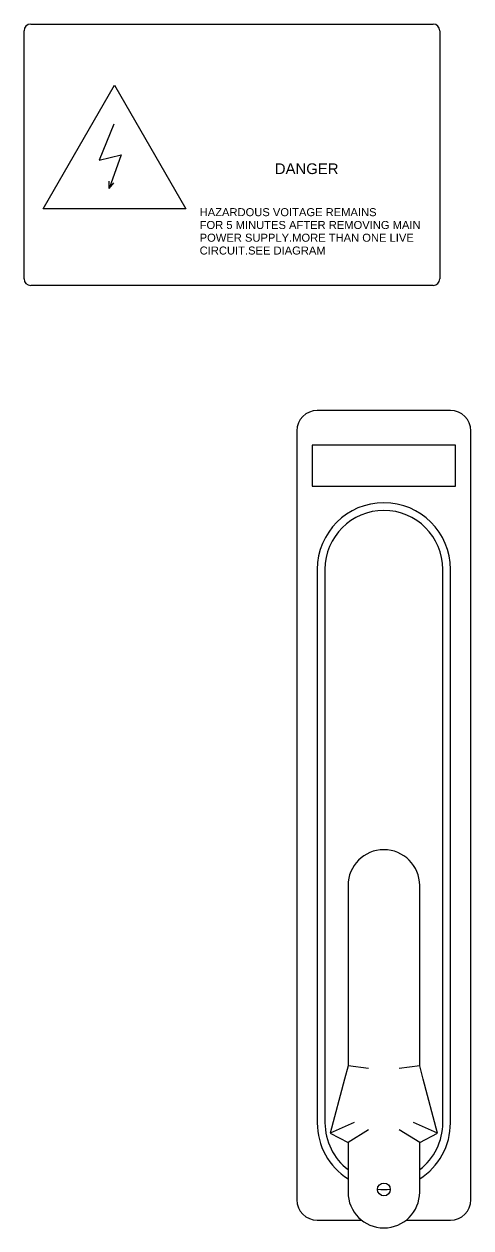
# Model space of a CAD drawing. Header units: inches. Extents: x 0 to 420, y 0 to 297.
# Drawn here: x 227.11 to 234.09, y 144.62 to 163.41 of the extents above; entities that cross this region are included whole.
import ezdxf
from ezdxf.enums import TextEntityAlignment as Align

# ---------------------------------------------------------------- set-up
doc = ezdxf.new("R2010")
doc.units = ezdxf.units.IN
doc.layers.add('Default', color=7, linetype='Continuous')
doc.layers.add('DV1_Default', color=7, linetype='Continuous')
doc.styles.add('SEACAD_arial_ttfB', font='arial.ttf', dxfattribs={"height": 0.2})

# ---------------------------------------------------------------- blocks, each defined once
blk = doc.blocks.new('SE')
at = {"layer": 'DV1_Default', "color": 7, "linetype": 'Continuous', "ltscale": 25.4}
for p, q in [((233.77, 157.38), (231.69, 157.38)), ((231.37, 157.06), (231.37, 145.06)), ((234.09, 145.06), (234.09, 157.06)), ((231.61, 156.839), (231.61, 156.199)), ((233.85, 156.839), (231.61, 156.839)), ((233.85, 156.199), (233.85, 156.839)), ((231.61, 156.199), (233.85, 156.199)), ((231.69, 154.9), (231.69, 146.26)), ((231.81, 154.9), (231.81, 146.26)), ((233.65, 146.26), (233.65, 154.9)), ((233.77, 146.26), (233.77, 154.9)), ((232.17, 149.964), (232.17, 147.148)), ((233.29, 147.148), (233.29, 149.964)), ((232.17, 147.148), (232.115, 146.941)), ((232.49, 147.106), (232.17, 147.148)), ((233.29, 147.148), (232.97, 147.106)), ((233.346, 146.941), (233.29, 147.148)), ((232.115, 146.941), (231.89, 146.099)), ((233.57, 146.099), (233.346, 146.941)), ((232.266, 146.265), (231.89, 146.099)), ((233.57, 146.099), (233.195, 146.265)), ((231.89, 146.099), (232.17, 145.954)), ((232.49, 146.149), (232.17, 145.954)), ((233.29, 145.954), (232.97, 146.149)), ((233.29, 145.954), (233.57, 146.099)), ((232.17, 145.954), (232.17, 145.18)), ((233.29, 145.18), (233.29, 145.954)), ((231.69, 144.74), (232.384, 144.74)), ((233.076, 144.74), (233.77, 144.74))]:
    blk.add_line(p, q, dxfattribs=at)
blk.add_circle((232.73, 145.22), 0.1, dxfattribs=at)
for centre, radius, start, end in [((231.69, 157.06), 0.32, 90, 180), ((233.77, 157.06), 0.32, 0, 90), ((232.73, 154.9), 1.04, 0, 180), ((232.73, 154.9), 0.92, 0, 180), ((232.73, 149.964), 0.56, 0, 180), ((232.73, 146.26), 1.04, 180, 237.421), ((232.73, 146.26), 0.92, 180, 232.5048), ((232.73, 146.26), 1.04, 302.579, 360), ((232.73, 146.26), 0.92, 307.4952, 360), ((232.73, 145.18), 0.56, 180, 360), ((232.73, 146.26), 1.04, 264.4887, 275.5113), ((231.69, 145.06), 0.32, 180, 270), ((233.77, 145.06), 0.32, 270, 360)]:
    blk.add_arc(centre, radius, start, end, dxfattribs=at)
blk = doc.blocks.new('817348')
at = {"layer": 'Default', "color": 7, "linetype": 'Continuous', "ltscale": 25.4}
for p, q in [((227.108, 159.435), (227.108, 163.307)), ((227.212, 163.412), (233.5, 163.412)), ((233.605, 163.307), (233.605, 159.435)), ((227.407, 160.528), (228.522, 162.46)), ((228.522, 162.46), (229.637, 160.528)), ((228.51, 161.849), (228.28, 161.288)), ((228.28, 161.288), (228.623, 161.372)), ((228.623, 161.372), (228.437, 160.846)), ((228.437, 160.846), (228.437, 160.958)), ((228.437, 160.846), (228.51, 160.934)), ((229.637, 160.528), (227.407, 160.528)), ((233.5, 159.331), (227.212, 159.331))]:
    blk.add_line(p, q, dxfattribs=at)
for centre, start, end in [((227.212, 163.307), 90, 180), ((233.5, 163.307), 0, 90), ((227.212, 159.435), 180, 270), ((233.5, 159.435), 270, 360)]:
    blk.add_arc(centre, 0.104, start, end, dxfattribs=at)
at = {"layer": 'Default', "color": 7, "linetype": 'Continuous', "ltscale": 25.4, "style": 'SEACAD_arial_ttfB'}
for s, height, p in [('DANGER', 0.1666, (231.026, 161.237)), ('HAZARDOUS VOITAGE REMAINS', 0.12493, (229.852, 160.538)), ('FOR 5 MINUTES AFTER REMOVING MAIN ', 0.12493, (229.852, 160.338)), ('POWER SUPPLY.MORE THAN ONE LIVE ', 0.12493, (229.852, 160.139)), ('CIRCUIT.SEE DIAGRAM', 0.12493, (229.852, 159.939))]:
    blk.add_text(s, height=height, dxfattribs=at).set_placement(p, align=Align.TOP_LEFT)

msp = doc.modelspace()

# ---------------------------------------------------------------- block references
at = {"layer": 'Default'}
msp.add_blockref('SE', (0, 0), dxfattribs=at)
at = {"layer": 'Default', "color": 7, "linetype": 'Continuous', "ltscale": 25.4}
msp.add_blockref('817348', (0, 0), dxfattribs=at)

doc.saveas('drawing.dxf')
